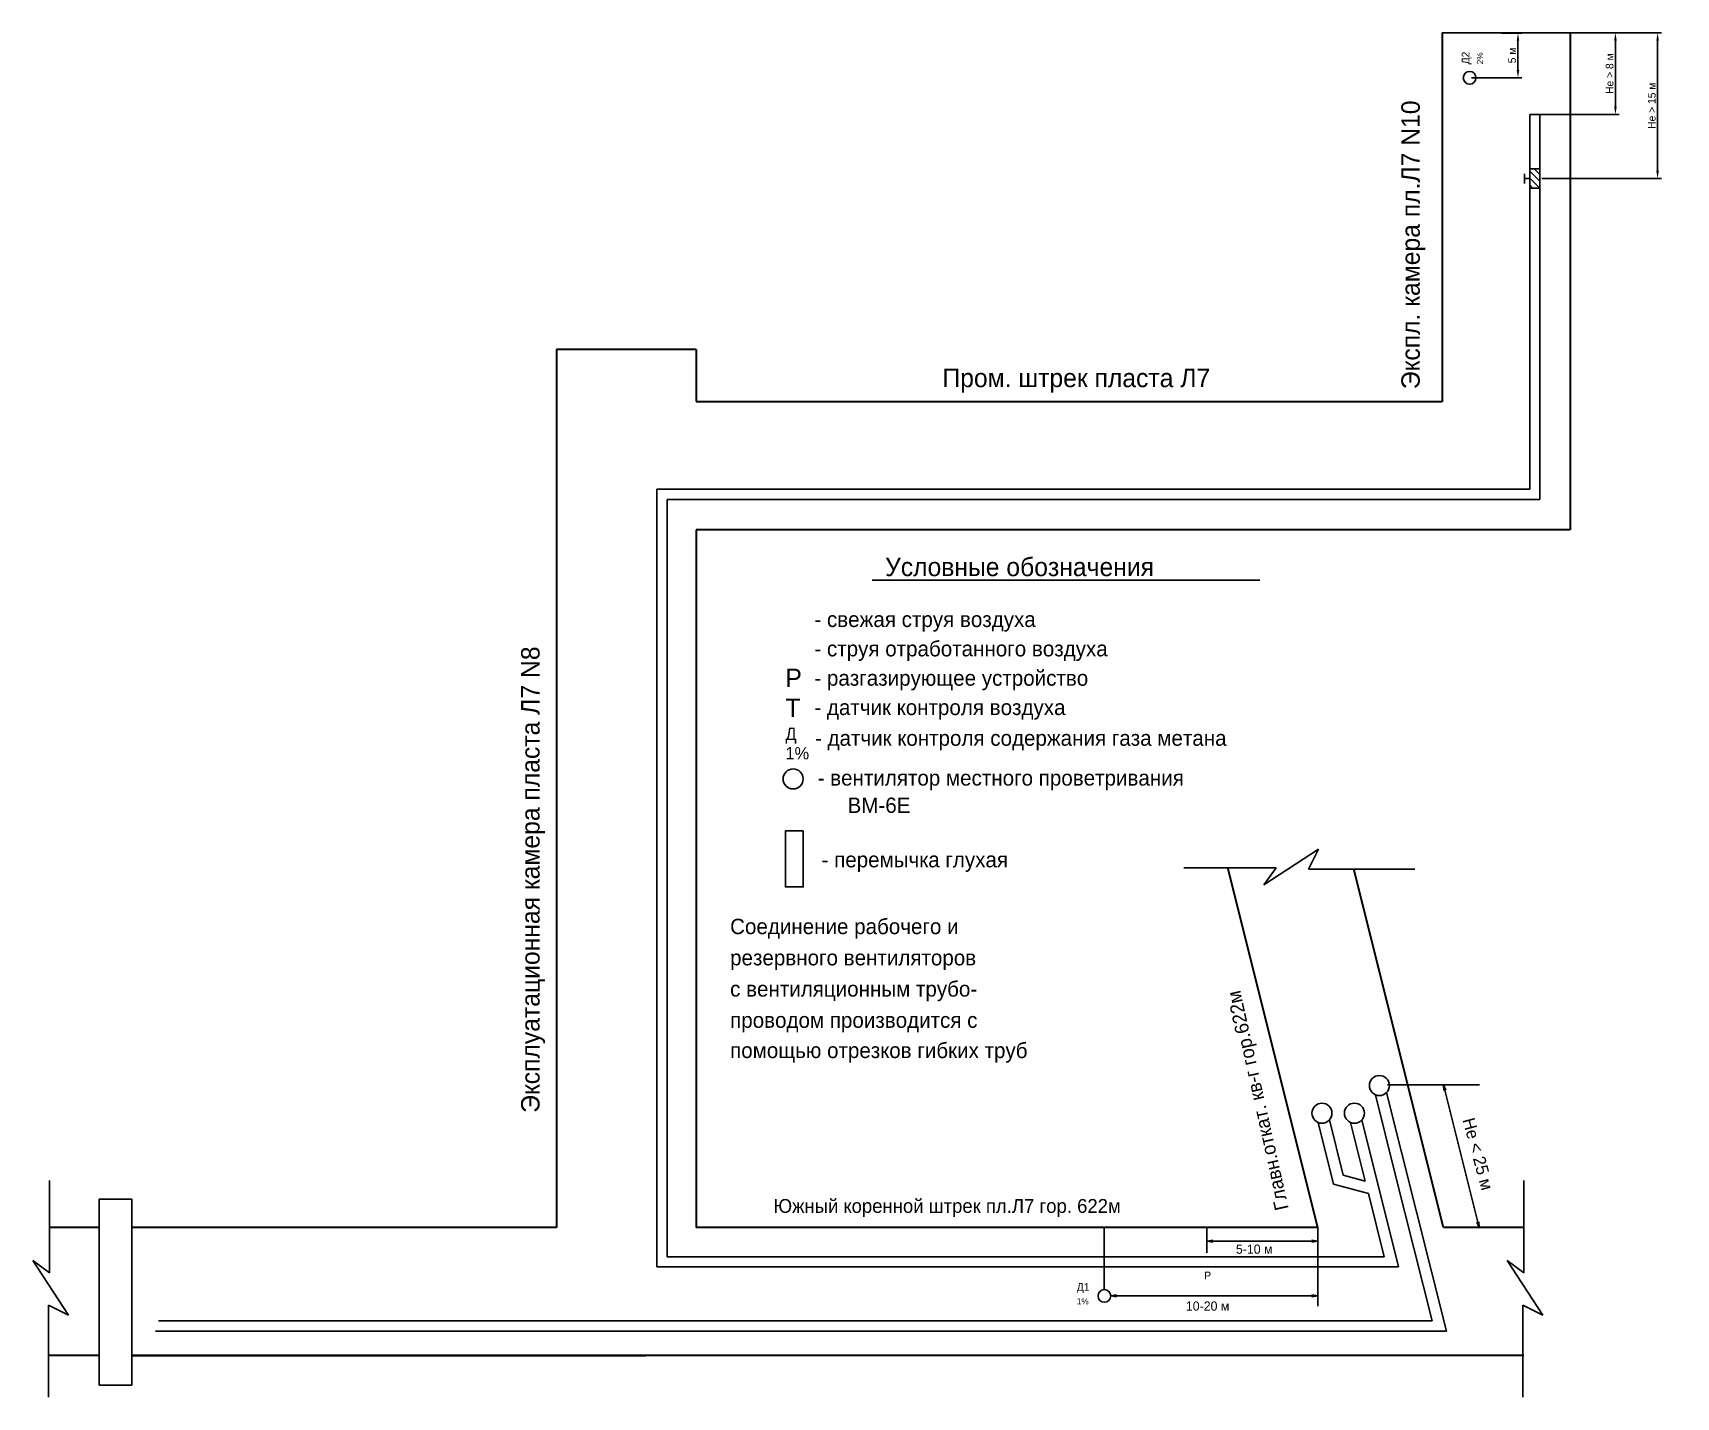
# Model space of a CAD drawing. Header units: millimetres. Extents: x 505 to 1039, y 16 to 459.
import ezdxf

# ---------------------------------------------------------------- set-up
doc = ezdxf.new("R2010")
doc.units = ezdxf.units.MM
doc.dimstyles.new('ISO-25', dxfattribs={"dimtxt": 2.5, "dimasz": 2.5, "dimexe": 1.25, "dimexo": 0.625, "dimtad": 1, "dimtxsty": 'Standard', "dimcen": 2.5, "dimadec": 0, "dimazin": 0, "dimtfac": 1, "dimtmove": 0, "dimatfit": 3, "dimfxl": 0, "dimarcsym": 0})

# ---------------------------------------------------------------- blocks, each defined once
blk = doc.blocks.new('*D4')
at = {"color": 0, "lineweight": -2}
for p, q in [((981.92, 459.11), (988.48, 459.11)), ((987.23, 456.61), (987.23, 447.09)), ((972.11, 444.59), (988.48, 444.59))]:
    blk.add_line(p, q, dxfattribs=at)
at = {"color": 0}
for points in [[(986.81, 456.61), (987.65, 456.61), (987.23, 459.11)], [(986.81, 447.09), (987.65, 447.09), (987.23, 444.59)]]:
    blk.add_solid(points, dxfattribs=at)
at = {"layer": 'Defpoints', "color": 0}
for p in [(981.29, 459.11), (971.49, 444.59), (987.23, 444.59)]:
    blk.add_point(p, dxfattribs=at)
at = {"color": 0, "insert": (985.35, 451.85), "char_height": 2.5, "attachment_point": 5, "rotation": 90}
blk.add_mtext('5 м', dxfattribs=at)
blk = doc.blocks.new('*D2')
at = {"color": 0, "lineweight": -2}
for p, q in [((1004.87, 459.17), (1033.86, 459.17)), ((1032.61, 456.67), (1032.61, 414.37)), ((994.98, 411.87), (1033.86, 411.87))]:
    blk.add_line(p, q, dxfattribs=at)
at = {"color": 0}
for points in [[(1032.2, 456.67), (1033.03, 456.67), (1032.61, 459.17)], [(1032.2, 414.37), (1033.03, 414.37), (1032.61, 411.87)]]:
    blk.add_solid(points, dxfattribs=at)
at = {"layer": 'Defpoints', "color": 0}
for p in [(1004.24, 459.17), (994.35, 411.87), (1032.61, 411.87)]:
    blk.add_point(p, dxfattribs=at)
at = {"color": 0, "insert": (1030.74, 435.52), "char_height": 2.5, "attachment_point": 5, "rotation": 90}
blk.add_mtext('Не > 15 м', dxfattribs=at)
blk = doc.blocks.new('*D3')
at = {"color": 0, "lineweight": -2}
for p, q in [((991.64, 459.19), (1020.16, 459.19)), ((1018.91, 456.69), (1018.91, 435.19)), ((991.67, 432.69), (1020.16, 432.69))]:
    blk.add_line(p, q, dxfattribs=at)
at = {"color": 0}
for points in [[(1018.49, 456.69), (1019.32, 456.69), (1018.91, 459.19)], [(1018.49, 435.19), (1019.32, 435.19), (1018.91, 432.69)]]:
    blk.add_solid(points, dxfattribs=at)
at = {"layer": 'Defpoints', "color": 0}
for p in [(991.02, 459.19), (991.05, 432.69), (1018.91, 432.69)]:
    blk.add_point(p, dxfattribs=at)
at = {"color": 0, "insert": (1017.03, 445.94), "char_height": 2.5, "attachment_point": 5, "rotation": 90}
blk.add_mtext('Не > 8 м', dxfattribs=at)

msp = doc.modelspace()

# ---------------------------------------------------------------- hatches: boundary and pattern name
h = msp.add_hatch()
h.set_pattern_fill('ANSI31', color=256, scale=0.5, angle=90, style=0)
h.set_pattern_definition([(135, (1404.1418, -526.4255), (-1.122532, -1.122532), [])])
h.paths.add_polyline_path([(991.048, 415.018), (991.048, 408.752), (994.333, 408.752), (994.333, 415.018)])

# ---------------------------------------------------------------- linework, layer by layer
at = {"lineweight": 30}
for p, q in [((962.639, 459.175), (962.639, 339.296)), ((1004.243, 459.175), (1004.224, 297.689)), ((674.702, 356.262), (674.702, 70.997)), ((674.702, 356.262), (674.702, 70.997)), ((720.157, 356.262), (674.702, 356.262)), ((720.157, 356.262), (720.157, 339.43)), ((962.639, 339.296), (720.157, 339.296)), ((1004.224, 297.689), (720.157, 297.724)), ((720.157, 297.724), (720.157, 70.997)), ((922.154, 70.997), (892.919, 187.839)), ((963.02, 70.997), (933.876, 187.477)), ((526.113, 70.997), (509.954, 70.997)), ((674.702, 70.997), (536.667, 70.997)), ((842.925, 70.997), (720.157, 70.997)), ((922.154, 70.997), (842.925, 70.997)), ((989.164, 70.997), (963.02, 70.997)), ((526.113, 29.442), (509.593, 29.445)), ((536.667, 29.44), (703.812, 29.44)), ((870.921, 29.392), (536.667, 29.44)), ((989.164, 29.44), (870.921, 29.392))]:
    msp.add_line(p, q, dxfattribs=at)
for p, q in [((962.639, 459.175), (1004.243, 459.175)), ((991.048, 432.695), (991.048, 310.887)), ((991.048, 432.695), (994.333, 432.695)), ((994.333, 432.695), (994.333, 307.602)), ((989.405, 413.439), (989.405, 410.295)), ((991.048, 411.873), (989.405, 411.873)), ((994.333, 415.018), (991.048, 415.018)), ((994.333, 408.752), (991.048, 408.752)), ((707.39, 310.887), (707.39, 58.196)), ((991.048, 310.887), (707.39, 310.887)), ((710.675, 307.602), (710.675, 61.522)), ((994.333, 307.602), (710.675, 307.602)), ((777.307, 281.35), (903.368, 281.35)), ((904.643, 182.412), (922.357, 193.99)), ((922.357, 193.99), (919.103, 187.477)), ((878.614, 187.839), (908.619, 187.839)), ((908.619, 187.839), (904.643, 182.412)), ((919.103, 187.477), (953.732, 187.477)), ((947.479, 87.884), (940.905, 114.158)), ((963.96, 37.336), (944.552, 114.904)), ((944.842, 117.411), (974.755, 117.411)), ((974.621, 70.997), (963.008, 117.411)), ((963.008, 117.411), (963.142, 115.499)), ((963.008, 117.411), (963.773, 115.654)), ((927.307, 85.101), (922.289, 105.157)), ((930.412, 88.014), (925.922, 105.961)), ((937.607, 86.09), (932.836, 105.157)), ((948.42, 58.196), (936.469, 105.961)), ((509.954, 86.315), (509.954, 56.309)), ((930.412, 88.014), (937.607, 86.09)), ((959.294, 40.663), (947.467, 87.931)), ((989.164, 86.315), (989.164, 56.309)), ((526.113, 80.231), (526.113, 19.805)), ((526.113, 80.231), (536.667, 80.231)), ((536.667, 80.231), (536.667, 19.805)), ((927.307, 85.101), (938.611, 82.077)), ((943.754, 61.522), (938.611, 82.077)), ((852.688, 70.997), (852.688, 50.872)), ((886.081, 70.997), (886.081, 62.778)), ((922.154, 70.997), (922.154, 45.415)), ((974.621, 70.997), (973.856, 72.754)), ((974.621, 70.997), (974.487, 72.909)), ((886.202, 66.626), (888.091, 66.951)), ((922.069, 66.626), (886.202, 66.626)), ((886.202, 66.626), (888.091, 66.302)), ((922.069, 66.626), (920.18, 66.951)), ((922.069, 66.626), (920.18, 66.302)), ((922.069, 66.626), (922.069, 66.626)), ((509.954, 56.309), (504.527, 60.286)), ((504.527, 60.286), (516.105, 42.572)), ((833.443, 61.522), (710.675, 61.522)), ((943.754, 61.522), (833.443, 61.522)), ((983.737, 60.286), (995.315, 42.572)), ((989.164, 56.309), (983.737, 60.286)), ((830.158, 58.196), (707.39, 58.196)), ((948.42, 58.196), (830.158, 58.196)), ((854.875, 48.809), (856.765, 49.133)), ((854.875, 48.809), (922.154, 48.809)), ((854.875, 48.809), (856.765, 48.484)), ((922.154, 48.809), (920.264, 49.133)), ((922.154, 48.809), (920.264, 48.484)), ((509.593, 45.825), (509.593, 15.913)), ((516.105, 42.572), (509.593, 45.825)), ((995.315, 42.572), (988.802, 45.825)), ((988.802, 45.825), (988.802, 15.913)), ((959.294, 40.663), (545.352, 40.663)), ((963.96, 37.336), (544.384, 37.336)), ((526.113, 19.805), (536.667, 19.805))]:
    msp.add_line(p, q)
for points in [[(991.048, 415.018), (994.333, 415.018), (994.333, 408.752), (991.048, 408.752)], [(991.048, 415.018), (994.333, 415.018), (994.333, 408.752), (991.048, 408.752)], [(754.952, 199.896), (749.131, 199.896), (749.131, 181.687), (754.952, 181.687)]]:
    msp.add_lwpolyline(points, close=True)
for centre, radius in [((971.49, 444.59), 2.067), ((751.629, 216.769), 3.256), ((942.193, 117.148), 3.256), ((923.529, 108.168), 3.256), ((934.075, 108.168), 3.256), ((852.808, 48.809), 2.067)]:
    msp.add_circle(centre, radius)

# ---------------------------------------------------------------- texts
for s, height, rotation, p in [('Д2', 2.5, 90, (971.445, 448.967)), ('2%', 2, 90, (975.885, 448.967)), ('Экспл. камера пл.Л7 N10', 6, 90, (955.322, 343.422)), ('Эксплуатационная камера пласта Л7 N8', 6, 90, (669.227, 108.285)), ('Главн.откат. кв-г гор.622м', 4.5, 102.51885, (912.742, 77.156)), ('Не < 25 м', 4, 285.0803, (969.183, 106.023))]:
    msp.add_text(s, height=height, rotation=rotation).set_placement(p)
for s, height, p in [('Пром. штрек пласта Л7', 6, (800.169, 344.079)), ('Условные обозначения', 6, (781.534, 282.676)), ('- свежая струя воздуха', 5, (758.545, 266.133)), ('- струя отработанного воздуха', 5, (758.545, 256.599)), ('Р', 6, (749.12, 246.612)), ('- разгазирующее устройство', 5, (758.545, 247.065)), ('Т', 6, (749.12, 236.863)), ('- датчик контроля воздуха', 5, (758.545, 237.531)), ('Д', 4, (749.12, 229.404)), ('- датчик контроля содержания газа метана', 5, (758.734, 227.55)), ('1%', 4, (749.12, 223.116)), ('- вентилятор местного проветривания', 5, (759.597, 214.617)), ('ВМ-6Е', 5, (769.337, 205.732)), ('- перемычка глухая', 5, (760.882, 188.054)), ('Соединение рабочего и ', 5, (731.156, 166.35)), ('резервного вентиляторов', 5, (731.156, 156.201)), ('с вентиляционным трубо-', 5, (731.156, 146.052)), ('проводом производится с ', 5, (731.156, 135.903)), ('помощью отрезков гибких труб', 5, (731.156, 126.079)), ('Южный коренной штрек пл.Л7 гор. 622м', 4.5, (745.228, 75.78)), ('5-10 м', 3, (895.559, 62.497)), ('Р', 2.5, (885.277, 54.176)), ('Д1', 2.5, (843.831, 50.463)), ('1%', 2, (843.831, 46.023)), ('10-20 м', 3, (879.297, 43.998))]:
    msp.add_text(s, height=height).set_placement(p)

# ---------------------------------------------------------------- dimensions: what is measured, and where the dimension line sits
for base, p1, p2, text, picture, middle in [((987.228, 444.59), (981.29, 459.112), (971.49, 444.59), '5 м', '*D4', (985.353, 451.851)), ((1018.907, 432.695), (991.016, 459.192), (991.048, 432.695), 'Не > 8 м', '*D3', (1017.032, 445.943)), ((1032.614, 411.873), (1004.243, 459.175), (994.351, 411.873), 'Не > 15 м', '*D2', (1030.739, 435.524))]:
    dim = msp.add_linear_dim(base=base, p1=p1, p2=p2, angle=90, text=text, dimstyle='ISO-25')
    dim.commit()
    dim.dimension.update_dxf_attribs({"geometry": picture, "text_midpoint": middle})

doc.saveas('drawing.dxf')
